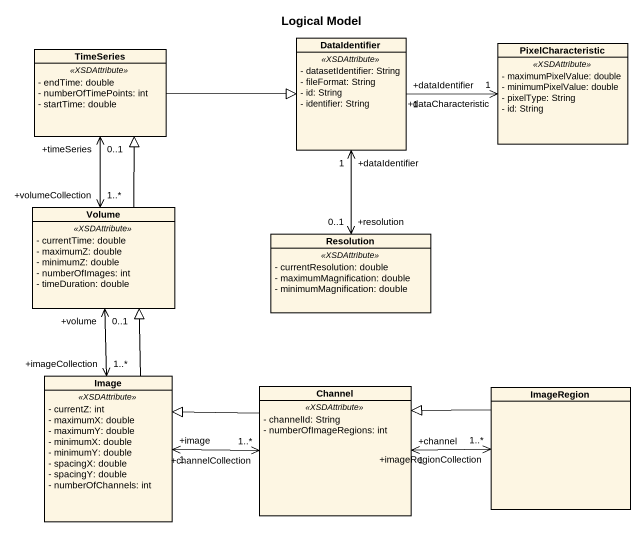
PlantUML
@startuml
title Logical Model
hide circle
hide empty members
skinparam classAttributeIconSize 0
class DataIdentifier {
  .. <<XSDAttribute>> ..
  - datasetIdentifier: String
  - fileFormat: String
  - id: String
  - identifier: String
}
class PixelCharacteristic {
  .. <<XSDAttribute>> ..
  - maximumPixelValue: double
  - minimumPixelValue: double
  - pixelType: String
  - id: String
}
class TimeSeries {
  .. <<XSDAttribute>> ..
  - endTime: double
  - numberOfTimePoints: int
  - startTime: double
}
class Volume {
  .. <<XSDAttribute>> ..
  - currentTime: double
  - maximumZ: double
  - minimumZ: double
  - numberOfImages: int
  - timeDuration: double
}
class Resolution {
  .. <<XSDAttribute>> ..
  - currentResolution: double
  - maximumMagnification: double
  - minimumMagnification: double
}
class Image {
  .. <<XSDAttribute>> ..
  - currentZ: int
  - maximumX: double
  - maximumY: double
  - minimumX: double
  - minimumY: double
  - spacingX: double
  - spacingY: double
  - numberOfChannels: int
}
class Channel {
  .. <<XSDAttribute>> ..
  - channelId: String
  - numberOfImageRegions: int
}
class ImageRegion
DataIdentifier "+dataIdentifier\n1" -right-> "+dataCharacteristic\n1" PixelCharacteristic
DataIdentifier "+dataIdentifier\n1" <--> "+resolution\n0..1" Resolution
TimeSeries -right-|> DataIdentifier
TimeSeries "+timeSeries\n0..1" <--> "+volumeCollection\n1..*" Volume
Volume -up-|> TimeSeries
Volume "+volume\n0..1" <--> "+imageCollection\n1..*" Image
Image -up-|> Volume
Image "+image\n1" <-right-> "+channelCollection\n1..*" Channel
Channel -left-|> Image
Channel "+channel\n1" <-right-> "+imageRegionCollection\n1..*" ImageRegion
ImageRegion -left-|> Channel
@enduml
